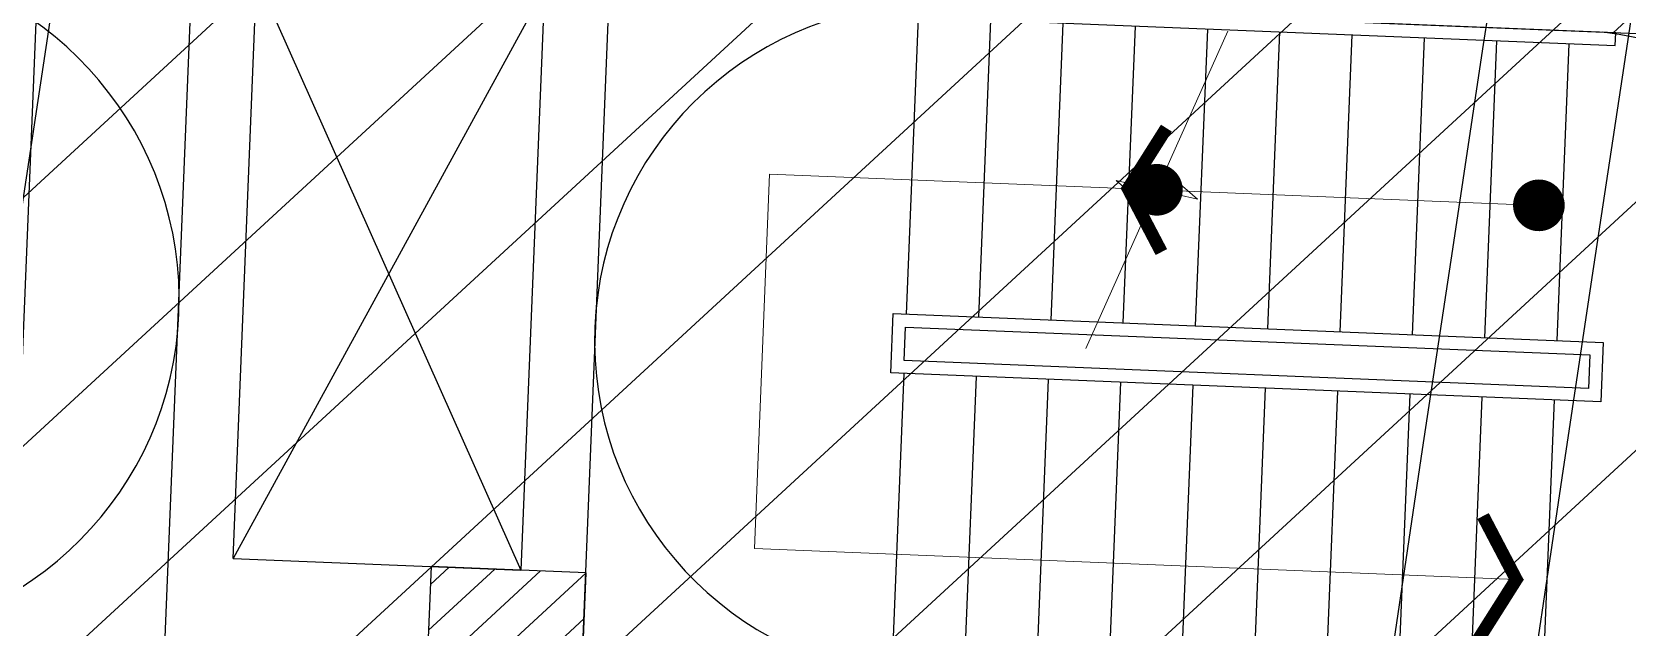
# Model space of a CAD drawing. Extents: x -678889171 to 586587, y -792238163 to 335485.
# Drawn here: x -678764250 to -678758075, y -791958539 to -791956236 of the extents above; entities that cross this region are included whole.
import ezdxf
from ezdxf.enums import TextEntityAlignment as Align

# ---------------------------------------------------------------- set-up
doc = ezdxf.new("R2010")
doc.units = 0
doc.header["$MEASUREMENT"] = 0
for name, color, linetype in [('A-FLOR-PATT', 252, 'Continuous'), ('A-SITE-PATT', 252, 'Continuous'), ('A-WALL', 252, 'Continuous')]:
    doc.layers.add(name, color=color, linetype=linetype)
for name, color, linetype, lineweight in [('BASEMENT3 LAYOUT$0$HATCH2', 252, 'Continuous', 15), ('Ground floor Towers$0$04-Ground Floor$0$Hospital (2)$0$A-FLOR-MRKN', 252, 'Continuous', 20), ('Ground floor Towers$0$04-Ground Floor$0$Hospital (2)$0$A-HIDD1', 252, 'Continuous', 20)]:
    doc.layers.add(name, color=color, linetype=linetype, lineweight=lineweight)
doc.styles.add('Ground floor Towers$0$$Bas01-Rname$0$EN-SC', font='swissc.ttf')
doc.styles.add('Ground floor Towers$0$$Bas01-Rname$0$EN-SCL', font='swisscl.ttf')
doc.styles.add('Ground floor Towers$0$04-Ground Floor$0$V2-lower ground$0$LEVEL  FOR LICENSE LOWER GR$0$$LG- LEVEL$0$AR-SR', font='sarb.shx')

# ---------------------------------------------------------------- blocks, each defined once
blk = doc.blocks.new('A$C61C61320')
at = {"layer": 'BASEMENT3 LAYOUT$0$HATCH2'}
h = blk.add_hatch(dxfattribs=at)
h.set_pattern_fill('JIS_WOOD', color=256, scale=1000, style=0)
h.set_pattern_definition([(45, (-845211.5632561638, -471074.8112416068), (-499.9999991609842, 499.9999991609843), [])])
edge = h.paths.add_edge_path()
edge.add_line((-87728.88771757309, -14436.92520058164), (11085.99286301623, -14077.61977391216))
edge.add_line((11085.9928630162, -14077.61977391216), (11086.00013759563, -61296.12011963065))
edge.add_line((11086.00013759569, -61296.12011963065), (-23868.16462742418, -60220.57708285929))
edge.add_line((-23868.16462742421, -60220.57708285929), (-23388.15647815715, -47455.2645226442))
edge.add_arc((-38984.06513334403, -44366.02445463254), 15898.9235792472, 348.7958745272753, 525.9866040010601)
edge.add_line((-54409.82303213701, -40516.12001080933), (-55179.78612954497, -49076.3717473704))
edge.add_line((-55179.78612954495, -49076.3717473704), (-87616.00626249687, -47227.09333388295))
edge.add_line((-87616.00626249681, -47227.09333388295), (-87728.88771757303, -14436.92520058164))
blk = doc.blocks.new('Ground floor Towers$0$04-Ground Floor$0$Hospital (2)$0$$DD-06-LEVEL  (01)$0$A-STRS-01-2950$0$WATG_M_STAIRARROW1')
at = {"layer": 'Ground floor Towers$0$04-Ground Floor$0$Hospital (2)$0$A-FLOR-MRKN'}
for p, q in [((-2.131628207280301e-14, 0.590549999999979), (-0.5708661417322887, 0.59055118110237)), ((-0.5708661417322887, 0.59055118110237), (-0.5708661417323952, -0.5826781916020707)), ((-1.480202627135441e-10, -2.842170943040401e-14), (-2.131628207280301e-14, 0.590549999999979))]:
    blk.add_line(p, q, dxfattribs=at)
at = {"layer": 'Ground floor Towers$0$04-Ground Floor$0$Hospital (2)$0$A-FLOR-MRKN', "const_width": 0.03937, "flags": 128}
blk.add_lwpolyline([(-0.01306610425286436, -0.01472331971535823, -1), (0.01306610425285726, 0.01472331971535823, -1)], format="xyb", close=True, dxfattribs=at)
at = {"layer": 'Ground floor Towers$0$04-Ground Floor$0$Hospital (2)$0$A-FLOR-MRKN', "const_width": 0.01968499999999999}
blk.add_lwpolyline([(-0.476378141401959, -0.5168112198884387), (-0.5708661415200567, -0.5713638921918403), (-0.6653541416381401, -0.5168112198884671)], dxfattribs=at)
blk = doc.blocks.new('Ground floor Towers$0$04-Ground Floor$0$Hospital (2)$0$$DD-06-LEVEL  (01)$0$A-STRS-01-2950$0$WATG_BREAKLINE1')
at = {"layer": 'Ground floor Towers$0$04-Ground Floor$0$Hospital (2)$0$A-HIDD1'}
for p, q in [((0.0232119172721319, 0.05802979318032442), (0.1968503937007924, 0.4921259842519703)), ((0.1253443532695151, -0.02321191727213545), (0.0232119172721319, 0.05802979318032442)), ((-0.02321191727212835, -0.05802979318033152), (-0.1253443532695044, 0.02321191727212124)), ((-0.1253443532695044, 0.02321191727212124), (0.1253443532695151, -0.02321191727213545)), ((-0.1968503937007817, -0.4921259842519703), (-0.02321191727212835, -0.05802979318033152))]:
    blk.add_line(p, q, dxfattribs=at)
blk = doc.blocks.new('Ground floor Towers$0$04-Ground Floor$0$Hospital (2)$0$$DD-06-LEVEL  (01)$0$A-STRS-01-2950$0$WATG_M_STAIRARROW2')
at = {"layer": 'Ground floor Towers$0$04-Ground Floor$0$Hospital (2)$0$A-FLOR-MRKN'}
blk.add_line((-1.479989464314713e-10, -5.684341886080801e-14), (-2.081890215777094e-12, 0.6377952755905199), dxfattribs=at)
at = {"layer": 'Ground floor Towers$0$04-Ground Floor$0$Hospital (2)$0$A-FLOR-MRKN', "const_width": 0.01968499999999999}
blk.add_lwpolyline([(-0.09448800033248261, 0.5719283038768879), (-2.143991650882526e-10, 0.6264809761802326), (0.09448799990367718, 0.5719283038768879)], dxfattribs=at)
at = {"layer": 'Ground floor Towers$0$04-Ground Floor$0$Hospital (2)$0$A-FLOR-MRKN', "const_width": 0.03937, "flags": 128}
blk.add_lwpolyline([(-0.01306610425285726, -0.01472331971538665, -1), (0.01306610425287147, 0.01472331971532981, -1)], format="xyb", close=True, dxfattribs=at)
blk = doc.blocks.new('GR')
at = {"layer": 'A-FLOR-PATT'}
for p, q in [((30505, 225220), (30505, 268485)), ((36605.61873294566, 229554.338930412), (37055.67871844552, 230004.3989159119)), ((38468.97214012753, 229554.3318405887), (25354.0302651579, 229554.3814014867)), ((31101.49398108347, 226926.198137206), (31101.49398108341, 229555.1983651458)), ((31351.49398108346, 227305.381513343), (31351.49398108341, 229555.1983651464)), ((31351.49398108341, 229555.1983651464), (32466.094538728, 227305.381513343)), ((32466.09453872795, 229555.1711387808), (31351.49398108346, 227305.381513343)), ((32466.09453872795, 229555.1983651455), (32466.094538728, 227305.381513343)), ((32716.09453872795, 229555.1983651456), (38216.09453872805, 229555.198365145)), ((32716.09453872795, 229555.1983651455), (32716.09453872801, 226926.198137206)), ((36616.09453872795, 229555.1983651457), (33916.09453872792, 229555.1983651457)), ((33916.09453872789, 229505.1983651457), (36616.09453872795, 229505.1983651457)), ((33916.09453872789, 229505.1983651457, 5.070422901643858e-08), (33916.09453872795, 228355.4885103719, 5.050239234732631e-08)), ((34196.09453872789, 229505.1983651457, 5.070422901643858e-08), (34196.09453872795, 228355.4885103719, 5.050239234732631e-08)), ((34476.09453872789, 229505.1983651457, 5.070422901643858e-08), (34476.09453872795, 228355.4885103719, 5.050239234732631e-08)), ((34756.09453872789, 229505.1983651457, 5.070422901643858e-08), (34756.09453872795, 228355.4885103719, 5.050239234732631e-08)), ((35036.09453872789, 229505.1983651457, 5.070422901643858e-08), (35036.09453872795, 228355.4885103719, 5.050239234732631e-08)), ((35316.09453872789, 229505.1983651457, 5.070422901643858e-08), (35316.09453872795, 228355.4885103719, 5.050239234732631e-08)), ((35596.09453872789, 229505.1983651457, 5.070422901643858e-08), (35596.09453872795, 228355.4885103719, 5.050239234732631e-08)), ((35876.09453872789, 229505.1983651457, 5.070422901643858e-08), (35876.09453872795, 228355.4885103719, 5.050239234732631e-08)), ((36156.09453872789, 229505.1983651457, 5.070422901643858e-08), (36156.09453872795, 228355.4885103719, 5.050239234732631e-08)), ((36436.09453872789, 229505.1983651457, 5.070422901643858e-08), (36436.09453872795, 228355.4885103719, 5.050239234732631e-08)), ((36616.09453872795, 229505.1983651457), (36616.09453872795, 229555.1983651457)), ((33866.09453872786, 228125.6878226802, 5.046204981640772e-08), (33866.09453872795, 228355.4885103719, 5.046204981640772e-08)), ((33866.09453872795, 228355.4885103719, 5.046204981640772e-08), (36616.09453872795, 228355.4885103718, 5.046204981640772e-08)), ((36616.09453872795, 228355.4885103718, 5.046204981640772e-08), (36616.09453872795, 228125.6878226801, 5.046204981640772e-08)), ((33916.09453872765, 228175.68782268, 5.046204981640772e-08), (33916.0945387277, 228305.4885103721, 5.046204981640772e-08)), ((33916.0945387277, 228305.4885103721, 5.046204981640772e-08), (36566.09453872818, 228305.488510372, 5.046204981640772e-08)), ((36566.09453872818, 228305.488510372, 5.046204981640772e-08), (36566.09453872818, 228175.6878226799, 5.046204981640772e-08)), ((36566.09453872818, 228175.6878226799, 5.046204981640772e-08), (33916.09453872765, 228175.68782268, 5.046204981640772e-08)), ((36616.09453872795, 228125.6878226801, 5.046204981640772e-08), (33866.09453872786, 228125.6878226802, 5.046204981640772e-08)), ((33916.09453872786, 228125.6878226802, 5.046204981640783e-08), (33916.09453872796, 226975.9779679062, 5.026021314729563e-08)), ((34196.09453872786, 228125.6878226803, 5.046204981640783e-08), (34196.09453872796, 226975.9779679062, 5.026021314729563e-08)), ((34476.09453872786, 228125.6878226803, 5.046204981640783e-08), (34476.09453872796, 226975.9779679062, 5.026021314729563e-08)), ((34756.09453872786, 228125.6878226803, 5.046204981640783e-08), (34756.09453872796, 226975.9779679062, 5.026021314729563e-08)), ((35036.09453872786, 228125.6878226803, 5.046204981640783e-08), (35036.09453872796, 226975.9779679063, 5.026021314729563e-08)), ((35316.09453872786, 228125.6878226804, 5.046204981640783e-08), (35316.09453872796, 226975.9779679063, 5.026021314729563e-08)), ((35596.09453872786, 228125.6878226804, 5.046204981640783e-08), (35596.09453872796, 226975.9779679063, 5.026021314729563e-08)), ((35876.09453872786, 228125.6878226804, 5.046204981640783e-08), (35876.09453872796, 226975.9779679064, 5.026021314729563e-08)), ((36156.09453872786, 228125.6878226805, 5.046204981640783e-08), (36156.09453872796, 226975.9779679064, 5.026021314729563e-08)), ((36436.09453872786, 228125.6878226805, 5.046204981640783e-08), (36436.09453872796, 226975.9779679064, 5.026021314729563e-08)), ((31351.49398108346, 227305.381513343), (32466.094538728, 227305.381513343)), ((32718.82974057746, 227305.3815133376), (32118.82974057746, 227305.3815133376)), ((32118.82974057746, 227305.3815133376), (32118.82974057746, 226805.3815133376)), ((32118.82974057738, 227235.1571678228), (32189.05408609239, 227305.3815133378)), ((32118.82974057749, 227058.3804725262), (32365.83078138903, 227305.3815133378)), ((32118.82974057749, 226881.6037772296), (32542.60747668566, 227305.3815133378)), ((32219.3841719823, 226805.3815133378), (32718.82974057732, 227304.8270819328)), ((32718.82974057746, 226805.3815133376), (32718.82974057746, 227305.3815133376)), ((32396.16086727893, 226805.3815133378), (32718.82974057732, 227128.0503866362))]:
    blk.add_line(p, q, dxfattribs=at)
for centre, radius, start, end in [((687279.656740699, 163488.6097753342), 649022.5456272444, 169.8809308091749, 188.016783999427), ((632160.654919429, 163506.251165366), 605195.8226879981, 171.0737824436527, 190.1263033448895), ((632160.6549194276, 163506.2511653661), 599695.8226879967, 171.0616030214717, 190.2201678661017), ((632160.6549194327, 163506.2511653659), 599145.8226880017, 171.0631954506245, 190.2296506374575), ((29786.25005837075, 228242.9989110127), 1317.250382103305, 275.0191239639329, 84.98087603617373), ((34017.82185782666, 228255.4989110119, -1.009587428798825e-07), 1303.674468004546, 94.47540956981513, 265.5245904301849), ((36464.36721962909, 228255.4989110119, -1.009587428798825e-07), 1303.674468004546, 274.4754095698152, 85.52459043018489)]:
    blk.add_arc(centre, radius, start, end, dxfattribs=at)
at = {"layer": 'A-FLOR-PATT', "extrusion": (-4.799043057871659e-27, 1.755544394737456e-13, -1), "xscale": -1270.000000000001, "yscale": 1270.000000000001, "zscale": -1270.000000000001}
blk.add_blockref('Ground floor Towers$0$04-Ground Floor$0$Hospital (2)$0$$DD-06-LEVEL  (01)$0$A-STRS-01-2950$0$WATG_BREAKLINE1', (-34866.09193205863, 228875.6878233842, -1.041357256113458e-08), dxfattribs=at)
at = {"layer": 'A-FLOR-PATT', "extrusion": (-5.129171121145742e-27, 1.755544394737451e-13, -1), "xscale": -2540, "yscale": 2540, "zscale": -2540, "rotation": 270}
for name, p in [('Ground floor Towers$0$04-Ground Floor$0$Hospital (2)$0$$DD-06-LEVEL  (01)$0$A-STRS-01-2950$0$WATG_M_STAIRARROW2', (-36346.09453872795, 228875.6878226802, -1.041357256113491e-08)), ('Ground floor Towers$0$04-Ground Floor$0$Hospital (2)$0$$DD-06-LEVEL  (01)$0$A-STRS-01-2950$0$WATG_M_STAIRARROW1', (-34866.09193205868, 228875.6878226801, -1.041357256113491e-08))]:
    blk.add_blockref(name, p, dxfattribs=at)
at = {"layer": 'A-FLOR-PATT', "style": 'Ground floor Towers$0$04-Ground Floor$0$V2-lower ground$0$LEVEL  FOR LICENSE LOWER GR$0$$LG- LEVEL$0$AR-SR', "flags": 12}
for tag, p in [('L', (30296.07288644527, 72859.53473235783)), ('P', (30237.50458115668, 72203.99769414036))]:
    blk.add_attdef(tag, text='', height=500, dxfattribs=at).set_placement(p, align=Align.RIGHT)
at = {"layer": 'A-FLOR-PATT'}
for tag, p, height, style in [('N', (85492.25876324323, 56633.4995742733), 250, 'Ground floor Towers$0$$Bas01-Rname$0$EN-SC'), ('N', (89389.48149106537, 56633.4995742733), 250, 'Ground floor Towers$0$$Bas01-Rname$0$EN-SC'), ('N', (94597.61363499537, 56633.4995742733), 250, 'Ground floor Towers$0$$Bas01-Rname$0$EN-SC'), ('AN', (85922.66280553787, 56313.08159666645), 200, 'Ground floor Towers$0$$Bas01-Rname$0$EN-SCL'), ('AN', (89819.88553336001, 56313.08159666645), 200, 'Ground floor Towers$0$$Bas01-Rname$0$EN-SCL'), ('AN', (95028.01767729002, 56313.08159666645), 200, 'Ground floor Towers$0$$Bas01-Rname$0$EN-SCL'), ('SN', (85299.47460008037, 56025.08594095582), 200, 'Ground floor Towers$0$$Bas01-Rname$0$EN-SCL'), ('F', (85927.04975899268, 56008.67972904726), 200, 'Ground floor Towers$0$$Bas01-Rname$0$EN-SCL'), ('SN', (89196.69732790251, 56025.08594095582), 200, 'Ground floor Towers$0$$Bas01-Rname$0$EN-SCL'), ('F', (89824.27248681482, 56008.67972904726), 200, 'Ground floor Towers$0$$Bas01-Rname$0$EN-SCL'), ('SN', (94404.82947183252, 56025.08594095582), 200, 'Ground floor Towers$0$$Bas01-Rname$0$EN-SCL'), ('F', (95032.40463074483, 56008.67972904726), 200, 'Ground floor Towers$0$$Bas01-Rname$0$EN-SCL')]:
    blk.add_attdef(tag, p, '', height=height, dxfattribs=dict(at, style=style))
at = {"layer": 'A-FLOR-PATT', "style": 'Ground floor Towers$0$$Bas01-Rname$0$EN-SCL', "width": 0.8}
for p in [(85305.16036184286, 56295.1433535593), (89202.383089665, 56295.1433535593), (94410.51523359501, 56295.1433535593)]:
    blk.add_attdef('FN', p, '', height=250, dxfattribs=at)

msp = doc.modelspace()

# ---------------------------------------------------------------- block references
at = {"layer": 'A-SITE-PATT', "rotation": 357.6731745000001}
msp.add_blockref('A$C61C61320', (-678706236.4347705, -791940527.995869, -212772), dxfattribs=at)

# ---------------------------------------------------------------- next in the draw order: block references
at = {"layer": 'A-WALL', "rotation": 357.6731745000001}
msp.add_blockref('GR', (-678804025.0995113, -792184118.4910543, -212772), dxfattribs=at)

doc.saveas('drawing.dxf')
